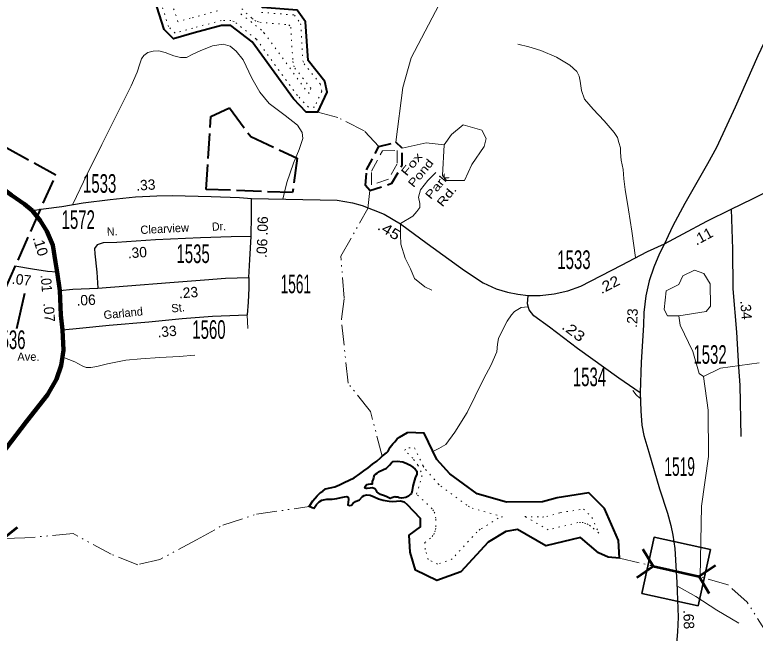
# Model space of a CAD drawing. Extents: x 653420 to 675848, y 267456 to 310154.
# Drawn here: x 665322 to 667110, y 283897 to 285390 of the extents above; entities that cross this region are included whole.
import ezdxf
from ezdxf.enums import TextEntityAlignment as Align

# ---------------------------------------------------------------- set-up
doc = ezdxf.new("R2010")
doc.units = 0
doc.header["$LTSCALE"] = 10
for name, pattern in [('DASH_DOUBLE_DOT', [9.2, 5, -1.2, 0.3, -1.2, 0.3, -1.2]), ('DOTTED', [1.5, 0.3, -1.2]), ('LONG_DASHED', [7.5, 6, -1.5]), ('MEDIUM_DASHED', [4.5, 3, -1.5])]:
    doc.linetypes.add(name, pattern=pattern)
for name, color, linetype, lineweight in [('10', 7, 'Continuous', 40), ('11', 7, 'Continuous', 40), ('17', 7, 'Continuous', 40), ('29', 7, 'Continuous', 120), ('31', 7, 'Continuous', 25), ('32', 7, 'Continuous', 25), ('35', 7, 'Continuous', 13), ('48', 7, 'LONG_DASHED', 40), ('49', 7, 'LONG_DASHED', 40), ('50', 7, 'Continuous', 13), ('59', 7, 'Continuous', 13), ('60', 7, 'Continuous', 13), ('61', 7, 'DOTTED', 13), ('8', 7, 'Continuous', 25)]:
    doc.layers.add(name, color=color, linetype=linetype, lineweight=lineweight)

msp = doc.modelspace()

# ---------------------------------------------------------------- linework, layer by layer
at = {"layer": '11'}
msp.add_line((665327.61, 284632.15), (665346.32, 284717.42), dxfattribs=at)
at = {"layer": '29'}
for points in [[(665364.26, 284917.6), (665345.86, 284932.94), (665314.51, 284954.77), (665247.73, 285003.18), (665097.12, 285104.79), (665036.68, 285145.11)], [(665424.92, 284768.26), (665420.83, 284792.47), (665414.01, 284833.38), (665399.36, 284867.14), (665384.03, 284893.05), (665364.26, 284917.6)], [(665437.52, 284629.49), (665433.78, 284664.95), (665431.39, 284724.61), (665424.92, 284768.26)], [(665353.2, 283535.43), (665340.07, 283573.28), (665319.63, 283629.21), (665303.27, 283687.18), (665285.2, 283780.62), (665240.56, 284023.42), (665235.11, 284086.85), (665234.75, 284130.11), (665242.26, 284193.25), (665257.94, 284248.49), (665278.39, 284298.96), (665301.56, 284343.98), (665350.98, 284408.09), (665401.42, 284472.2), (665423.23, 284510.39), (665434.14, 284543.13), (665439.59, 284579.96), (665437.52, 284629.49)]]:
    msp.add_lwpolyline(points, dxfattribs=at)
at = {"layer": '31', "lineweight": 35}
msp.add_lwpolyline([(667001.65, 284098.92), (666971.95, 283963.16), (666836.09, 283992.89), (666865.79, 284128.65)], close=True, dxfattribs=at)
at = {"layer": '32'}
for points in [[(667474.82, 286209.74), (667465.45, 286180.28), (667447.04, 286105.6), (667428.98, 286025.47), (667409.56, 285949.42), (667374.46, 285825.98), (667345.83, 285727.08), (667333.9, 285691.96), (667323.34, 285667.07), (667296.75, 285623.42), (667232.69, 285511.56), (667183.61, 285425.97), (667160.78, 285385.73), (667115.79, 285290.59), (667061.61, 285167.14), (667016.28, 285069.62), (666994.81, 285029.72), (666939.94, 284934.58), (666910.63, 284880.01), (666899.39, 284856.48), (666891.04, 284837.22)], [(667051.77, 284920.43), (667102.88, 284945.32), (667241.25, 285015.91), (667326.11, 285057.51), (667427.32, 285109.69), (667468.9, 285130.15)], [(665364.26, 284917.6), (665392.09, 284921.79), (665435.71, 284927.25), (665487.51, 284935.77), (665552.27, 284943.95), (665613.95, 284950.09), (665665.07, 284953.16), (665702.56, 284953.84), (665796.62, 284951.46), (665864.43, 284948.39), (665894.08, 284946.68)], [(665892.72, 284854.95), (665893.74, 284906.1), (665894.08, 284946.68)], [(665894.08, 284946.68), (666100.95, 284942.25), (666137.41, 284936.11), (666160.98, 284929.48), (666214.09, 284908.83), (666253.62, 284884.96), (666318.03, 284837.9), (666408, 284772.43), (666452.65, 284742.76), (666484.68, 284728.44), (666511.95, 284720.25), (666536.48, 284715.14), (666561.36, 284712.41)], [(666891.04, 284837.22), (666935.89, 284860.75), (666992.81, 284891.44), (667051.77, 284920.43)], [(667051.77, 284920.43), (667055.18, 284824.31), (667055.87, 284727.95), (667064.64, 284624.02), (667069.46, 284539.36), (667072.72, 284496), (667074.79, 284371.76)], [(665892.72, 284854.95), (665845.01, 284853.93), (665771.06, 284851.54), (665662, 284846.43), (665568.96, 284840.29), (665535.57, 284839.27), (665521.59, 284834.15), (665515.12, 284825.97), (665515.8, 284812.67), (665520.57, 284768.68), (665522.62, 284730.14)], [(665887.61, 284755.72), (665889.99, 284799.03), (665892.72, 284854.95)], [(666561.36, 284712.41), (666590.67, 284712.07), (666624.75, 284716.16), (666657.12, 284723.66), (666688.82, 284734.57), (666786.97, 284785.39), (666850.02, 284818.12), (666891.04, 284837.22)], [(666891.04, 284837.22), (666878.64, 284813.69), (666864.67, 284780.95), (666854.1, 284747.53), (666845.92, 284711.73), (666841.15, 284671.49), (666839.79, 284640.46), (666834.68, 284551.45), (666831.95, 284477.45)], [(665424.92, 284768.26), (665401.29, 284770.04), (665364.83, 284775.84), (665322.57, 284782.66)], [(665522.62, 284730.14), (665594.52, 284735.26), (665696.76, 284743.44), (665780.26, 284749.92), (665831.38, 284754.01), (665887.61, 284755.72)], [(665887.61, 284755.72), (665887.27, 284729.8), (665885.56, 284696.38), (665883.52, 284665.35)], [(665431.39, 284724.61), (665462.3, 284727.07), (665522.62, 284730.14)], [(666831.95, 284477.45), (666780.49, 284512.92), (666680.98, 284584.19), (666613.5, 284635.34), (666575.67, 284662.96), (666563.75, 284677.97), (666560.34, 284691.95), (666561.36, 284712.41)], [(665437.52, 284629.49), (665478.31, 284633.64), (665550.56, 284640.8), (665645.64, 284648.98), (665726.75, 284656.48), (665799.68, 284662.28), (665883.52, 284665.35)], [(666831.95, 284477.45), (666833.85, 284433.54), (666835.92, 284399.47), (666841.08, 284374), (666853.11, 284334.08), (666879.08, 284245.29), (666897.65, 284186.44), (666906.42, 284156.5), (666910.89, 284133.79), (666916.05, 284101.1), (666918.87, 284045.9), (666920.35, 284019.53), (666923.45, 283935.91), (666922.24, 283900.12), (666919.49, 283871.9), (666908.49, 283836.79), (666892.84, 283795.5), (666862.57, 283747.32), (666824.4, 283693.98), (666731.71, 283565.61), (666684.76, 283496.44), (666668.94, 283471.32)]]:
    msp.add_lwpolyline(points, dxfattribs=at)
at = {"layer": '35'}
msp.add_line((665884.79, 284632.78), (665883.52, 284665.35), dxfattribs=at)
for points in [[(665969.1, 284944.5), (665979, 284985.04), (665995.21, 285031.45), (666008.51, 285064.46), (666017.48, 285091.33), (666016.2, 285105.93), (666004.56, 285123.55), (665975.18, 285146.59), (665936.65, 285175.68), (665913.93, 285203.03), (665894.29, 285237.09), (665873.98, 285280.86), (665856.81, 285302.12), (665842.13, 285314.25), (665825.65, 285319.05), (665799.41, 285314.66), (665769.6, 285302.97), (665752.55, 285294.91), (665736.56, 285286.76), (665722.55, 285287.05), (665706.16, 285290.44), (665685.6, 285298.8), (665669.84, 285302.78), (665656.42, 285302.45), (665643.55, 285299.06), (665633.63, 285291.34), (665628.59, 285283.52), (665624.07, 285271.43), (665617.56, 285251.44), (665603.46, 285218.21), (665569.11, 285149.43), (665532.85, 285077.03), (665497.22, 285005.23), (665462.18, 284932.8)], [(666821.04, 284803.77), (666811.98, 284867.21), (666803.46, 284918.92), (666795.47, 284967.96), (666792.81, 284993.55), (666790.68, 285016.47), (666785.88, 285038.86), (666784.29, 285057.52), (666784.29, 285068.71), (666780.56, 285081.51), (666777.36, 285093.77), (666769.37, 285105.49), (666745.4, 285134.28), (666718.92, 285162.23), (666697.49, 285186.51), (666690.06, 285207.21), (666687.54, 285229.75), (666684.44, 285241.89), (666679.49, 285252.84), (666662.37, 285268.01), (666629.98, 285287.4), (666592.1, 285303.67), (666563.39, 285312.68), (666536.52, 285318.67)], [(666253.83, 284886.12), (666283.35, 284903.99), (666292.68, 284915.16), (666299.96, 284924.94), (666300.53, 284934.68), (666296.81, 284949.33), (666301.58, 284967.64), (666319.78, 284989.69), (666338.6, 285009.23)], [(666329.43, 284724.75), (666312.29, 284733.1), (666287.67, 284753.6), (666277.66, 284776.67), (666264.6, 284802.12), (666254.46, 284836.16), (666253.59, 284858.73), (666253.83, 284886.12)], [(666331.74, 284335.68), (666345.72, 284342.58), (666363.3, 284352.51), (666384.94, 284381.99), (666414.29, 284429.9), (666433.33, 284469.13), (666454.83, 284512.02), (666471.57, 284543.31), (666485.84, 284575.8), (666487.46, 284594.73), (666490.36, 284608.2), (666499.32, 284628.37), (666510.68, 284649.9), (666521.49, 284665.83), (666528.73, 284673.84), (666545.08, 284683.19), (666560.58, 284685.16)], [(665437.96, 284563.03), (665467.65, 284551.68), (665485.14, 284542.18), (665494.81, 284538.32), (665505.78, 284538.09), (665520.46, 284540.83), (665546.2, 284547), (665590.27, 284555.83), (665626.31, 284559.35), (665672.71, 284562.65), (665719.08, 284564.74), (665757.19, 284568.15)], [(666813.93, 284483.14), (666822.56, 284472.08), (666831.16, 284463.93)], [(667070.17, 283921.01), (667017.42, 283952.16), (666966.43, 283985.77), (666920.44, 284010.87)]]:
    msp.add_lwpolyline(points, dxfattribs=at)
at = {"layer": '48'}
msp.add_lwpolyline([(665992.78, 284960.58), (665784.34, 284968.31), (665795.92, 285144.07), (665840.31, 285165.32), (665892.42, 285095.79), (666004.36, 285043.64)], close=True, dxfattribs=at)
msp.add_lwpolyline([(665208.48, 284523.65), (665421.51, 285003.08), (665145.52, 285153.73)], dxfattribs=at)
at = {"layer": '49'}
msp.add_lwpolyline([(665992.78, 284960.58), (665784.34, 284968.31), (665795.92, 285144.07), (665840.31, 285165.32), (665892.42, 285095.79), (666004.36, 285043.64)], close=True, dxfattribs=at)
msp.add_lwpolyline([(665208.48, 284523.65), (665421.51, 285003.08), (665145.52, 285153.73)], dxfattribs=at)
at = {"layer": '50', "lineweight": 53}
for p, q in [((665328.52, 284152.08), (665291.16, 284122.24)), ((666823.62, 284031.63), (666863.29, 284058.34)), ((667014.12, 284060.18), (666974.45, 284033.47)), ((666998.96, 283992.41), (666974.45, 284033.47))]:
    msp.add_line(p, q, dxfattribs=at)
msp.add_lwpolyline([(666838.78, 284099.4), (666863.29, 284058.34), (666974.45, 284033.47)], dxfattribs=at)
at = {"layer": '59'}
for points in [[(666242.38, 285082.03), (666259.12, 285214.66), (666278.94, 285286.25), (666439.25, 285591.91), (666631.25, 286120.88), (666666.62, 286152.16), (666785.5, 286208.69), (666863.81, 286257.03), (666911.69, 286324.03), (666972.31, 286377.78), (667063.44, 286415.88), (667147, 286470.16), (667192.06, 286544.19), (667234.44, 286679.31), (667251.81, 286706.94), (667378, 286824.31), (667407.88, 286933.69)], [(666257.56, 285067.69), (666315.81, 285080.47), (666359.06, 285075.59)], [(666985.12, 284516.53), (666974.75, 284523.75), (666959.25, 284577.09), (666928.44, 284640.72), (666925.69, 284662.78)], [(666985.12, 284516.53), (667025.69, 284536.69), (667119.56, 284549.75)], [(666976.89, 284033.23), (666979.69, 284203.66), (666996.75, 284323.31), (666995.81, 284435.34), (666985.12, 284516.53)]]:
    msp.add_lwpolyline(points, dxfattribs=at)
at = {"layer": '59', "linetype": 'DASH_DOUBLE_DOT'}
for points in [[(666201.5, 285071.88), (666165.81, 285109.59), (666102.12, 285141.94), (666053.69, 285154.94)], [(666209.55, 284323.93), (666180.75, 284432.31), (666126.81, 284500.44), (666110.69, 284654.78), (666117.69, 284705.62), (666109.44, 284806.81), (666174.69, 284922.44), (666179.56, 284965.34)], [(665761.38, 284122.06), (665672.38, 284074.91), (665619.06, 284062.03), (665555.31, 284087.34), (665463.56, 284137.25), (665346.88, 284126.69), (665285.81, 284124.88), (665234.75, 284130.11), (665143.56, 284145.91), (664950.31, 284205.97), (664886.94, 284208.28)], [(665761.38, 284122.06), (665824.5, 284157.75), (665905.56, 284184.03), (666033.33, 284202.75)], [(666976.89, 284033.23), (666918.87, 284045.9), (666782.44, 284077.78)], [(667704.75, 283652.56), (667628.56, 283647.16), (667573.12, 283588.31), (667542.94, 283541.94), (667499.94, 283496.84), (667419.19, 283452.53), (667330.5, 283434.38), (667276.81, 283436.5), (667233.56, 283448.38), (667200.31, 283484.09), (667177.19, 283552.56), (667176.88, 283605.56), (667188.75, 283702.31), (667185.69, 283771.38), (667170.19, 283823.72), (667162.56, 283826.88), (667141.81, 283890.28), (667090.62, 283971.38), (667044.25, 284013.31), (666976.89, 284033.23)]]:
    msp.add_lwpolyline(points, dxfattribs=at)
at = {"layer": '60', "linetype": 'MEDIUM_DASHED', "lineweight": 40}
for p in [(666201.5, 285071.88), (666257.56, 285067.69)]:
    msp.add_line(p, (666242.38, 285082.03), dxfattribs=at)
at = {"layer": '60', "lineweight": 40}
msp.add_line((666043.89, 284198.21), (666033.33, 284202.75), dxfattribs=at)
for points in [[(665755.25, 285346.16), (665705.88, 285332.19), (665682.75, 285354.69), (665659.56, 285428.16), (665613.56, 285481.12), (665605.94, 285512.28), (665623.31, 285562.91), (665623.31, 285595.91), (665602.56, 285644.34), (665605, 285674.31), (665622.38, 285702.94), (665622.38, 285755.94), (665609.25, 285822.22)], [(666053.69, 285154.94), (666076.25, 285203.47), (666071.06, 285228.59), (666030.19, 285279.44), (666024.44, 285372.56), (666004, 285400.97), (665920.19, 285407.75), (665876.56, 285448.62), (665863.5, 285490.91), (665787, 285533.5), (665753.75, 285574.19)], [(666053.69, 285154.94), (666025.94, 285154.53), (665995.12, 285187.19), (665895.19, 285324.25), (665844.25, 285364.31), (665821.12, 285363.78), (665755.25, 285346.16)], [(666209.55, 284323.93), (666212.34, 284326.52), (666219.35, 284332.16), (666223.54, 284336.46), (666228.61, 284345.82), (666234.83, 284353.92), (666239.98, 284359.06), (666245.53, 284365.99), (666251.24, 284370.2), (666270.13, 284381.38)], [(666782.44, 284077.78), (666779.69, 284120.81), (666746.19, 284197.53), (666707.75, 284235.34), (666631.56, 284223.94), (666596.25, 284213.66), (666509.69, 284213.47), (666438.62, 284232.94), (666372.19, 284281.31), (666341.44, 284315.97), (666310.62, 284379.59), (666270.13, 284381.38)], [(666033.33, 284202.75), (666041.47, 284216.39), (666052.49, 284228.75), (666060.52, 284236.45), (666065.9, 284240.08), (666072.27, 284245.16), (666083.71, 284247.86), (666095.14, 284250.57), (666106.06, 284255.1), (666117.35, 284260.83), (666129.55, 284266.5), (666141.72, 284271.57), (666155.05, 284281.4), (666164.59, 284288.72), (666175.36, 284296.27), (666186.19, 284305.03), (666196.65, 284312.3), (666205.29, 284319.97), (666209.55, 284323.93)], [(666043.89, 284198.21), (666050.46, 284207.19), (666056.94, 284214.37), (666063.23, 284217.95), (666075.58, 284220.61), (666088.41, 284220.83), (666099.75, 284221.73), (666110.58, 284224.47), (666118.3, 284226.17), (666123.53, 284227.09), (666127.4, 284225.08), (666127.71, 284219.35), (666127.08, 284213.06), (666126.74, 284206.46), (666130.02, 284205.08), (666135.24, 284205.71), (666139.16, 284210.62), (666145.2, 284215.11), (666154.23, 284218.55), (666161.7, 284227.18), (666166.1, 284229.66), (666172.27, 284230.83), (666179.86, 284230.13), (666190.01, 284225.68), (666200.48, 284221.52), (666211.3, 284218.24), (666226.12, 284215.65), (666234.64, 284215.19), (666243.82, 284215.61), (666253.63, 284216.3), (666262.13, 284213.89), (666269.71, 284207.21)], [(666782.44, 284077.78), (666754.44, 284080.38), (666731.56, 284090.84), (666688.25, 284127.75), (666604.44, 284107.5), (666535.56, 284146.94), (666507.81, 284142.5), (666464.88, 284116.41), (666399.31, 284044.75), (666340.81, 284023.97), (666289.88, 284049.03), (666277.12, 284092.31), (666274.38, 284133.38), (666302.06, 284153.81), (666301.81, 284173.81), (666269.71, 284207.21)]]:
    msp.add_lwpolyline(points, dxfattribs=at)
at = {"layer": '60'}
for points in [[(666359.06, 285075.59), (666376.75, 285101.22), (666404.5, 285124.62), (666450.19, 285111.69), (666460.56, 285091.47), (666455.69, 285071.56), (666425.5, 285028.22), (666407.88, 284989.56), (666364.88, 284989.47), (666354.5, 285001.69)], [(666925.69, 284662.78), (666991.56, 284673.41), (667001.62, 284686.19), (667001.31, 284740.22), (666986.06, 284765.53), (666962.88, 284773), (666935.12, 284759.59), (666925.12, 284738.78), (666894.94, 284723.44), (666890.06, 284678.53), (666897.69, 284663.38)]]:
    msp.add_lwpolyline(points, close=True, dxfattribs=at)
at = {"layer": '60', "linetype": 'MEDIUM_DASHED', "lineweight": 40}
for points in [[(666179.56, 284965.34), (666169.19, 284977.56), (666171.62, 285015.5), (666201.5, 285071.88)], [(666179.56, 284965.34), (666232.56, 284983.22), (666257.88, 285026.69), (666257.56, 285067.69)]]:
    msp.add_lwpolyline(points, dxfattribs=at)
at = {"layer": '60', "lineweight": 40}
msp.add_lwpolyline([(666202.28, 284287.26), (666219.58, 284295.44), (666227.28, 284302.55), (666231.83, 284308.03), (666235.67, 284311.44), (666245.46, 284311.82), (666258.81, 284310.21), (666268.4, 284306.7), (666275.53, 284303.01), (666283.5, 284297.77), (666289.05, 284292.96), (666292.76, 284287.95), (666292.69, 284280.73), (666288.57, 284271.92), (666285.85, 284260.63), (666283.23, 284251.44), (666281.5, 284241.6), (666280.2, 284234.15), (666277.03, 284231.91), (666272.53, 284227.63), (666266.56, 284224.34), (666261.32, 284223.41), (666255.51, 284223.12), (666250.36, 284223.99), (666246.76, 284225.09), (666242.21, 284225.63), (666239.47, 284225.77), (666237, 284225.3), (666232.33, 284223.44), (666228.31, 284222.45), (666222.02, 284224.89), (666218.77, 284226.87), (666212.18, 284229.32), (666205, 284232.11), (666199.37, 284235.42), (666197.33, 284237.33), (666195.66, 284240.43), (666191.63, 284245.16), (666185.97, 284247.86), (666180.41, 284246.65), (666173.35, 284245.82), (666170.31, 284245.99), (666167.92, 284247.01), (666167.4, 284248.85), (666168.78, 284251.78), (666170.42, 284254.1), (666172.95, 284255.78), (666176.06, 284256.82), (666181.6, 284257.73), (666185.86, 284257.5), (666185.84, 284262.92), (666187.96, 284268.52), (666189.41, 284272.96), (666190.9, 284278), (666193.2, 284281.19), (666196.98, 284283.39), (666201.13, 284286.55)], close=True, dxfattribs=at)
at = {"layer": '61'}
for points in [[(665918.06, 285395.75), (665997.38, 285389.28), (666012.44, 285368.28), (666018, 285278.69), (666020.69, 285271.78), (666059.69, 285223.25), (666063.5, 285204.97), (666045.81, 285167.03), (666031.12, 285166.78), (666004.5, 285194.97), (665905, 285331.44), (665851.81, 285373.91), (665844.25, 285376.5), (665820.81, 285375.97), (665752.12, 285357.94), (665709.31, 285345.84), (665693.38, 285361.28), (665671.25, 285431.81)], [(665811.69, 285399.12), (665745.81, 285381.5), (665716.25, 285373.12), (665694.44, 285439.16)], [(665848.56, 285425.12), (665895.19, 285381.06), (665901.88, 285376.06), (665907.69, 285373.38), (665913.88, 285371.72), (665984.19, 285365.88), (665988.62, 285359.78), (665993.69, 285277.16), (665995.81, 285266.91), (665998.5, 285261.16), (666037, 285212.56), (666033.12, 285200.25), (666023.38, 285210.59), (665924.75, 285345.81), (665917.81, 285353), (665866.94, 285393.06)]]:
    msp.add_lwpolyline(points, dxfattribs=at)
at = {"layer": '61', "linetype": 'MEDIUM_DASHED'}
msp.add_lwpolyline([(666183.5, 284979.53), (666183.62, 285012.09), (666209.75, 285061.34), (666245.44, 285062.38), (666245.69, 285029.94), (666224.38, 284993.31)], close=True, dxfattribs=at)
at = {"layer": '61'}
for points in [[(666343.06, 284063.62), (666320.44, 284074.78), (666313.31, 284098.81), (666312.12, 284115.81), (666323.81, 284124.34), (666330.12, 284130.28), (666333.81, 284135.5), (666336.44, 284141.28), (666338.12, 284147.47), (666338.69, 284153.81), (666338.38, 284174.34), (666336.12, 284186.31), (666333.5, 284192.09), (666329.81, 284197.31), (666292.19, 284232.75), (666305.27, 284274.54), (666303.49, 284286.57), (666295.47, 284302.4), (666286.88, 284314.06), (666283.19, 284319.28), (666272.62, 284329.56), (666263.38, 284339.12), (666273.44, 284344.62), (666287.25, 284344), (666308.5, 284300.03), (666314.06, 284291.69), (666344.81, 284257.03), (666350.62, 284251.75), (666417.06, 284203.38), (666426.12, 284198.56), (666500, 284178.19), (666489.56, 284174.19), (666445.88, 284147.66), (666437.88, 284141.09), (666378.5, 284076.16)], [(666732.06, 284138.47), (666711.94, 284155.56), (666706.56, 284159.44), (666700.75, 284162.09), (666694.62, 284163.78), (666688.25, 284164.31), (666681.94, 284163.78), (666610, 284146.47), (666553.69, 284178.66), (666596.31, 284177.09), (666606.44, 284178.53), (666639.44, 284188.12), (666695.12, 284196.47), (666715.5, 284176.41)]]:
    msp.add_lwpolyline(points, close=True, dxfattribs=at)

# ---------------------------------------------------------------- texts
at = {"layer": '10'}
for s, width, p in [('Fox', 1.4, (666288, 285022.9)), ('Pond', 1.25, (666309.98, 285001.39)), ('Park', 1.3, (666349.22, 284970.3)), ('Rd.', 1.35, (666372.34, 284946.07))]:
    msp.add_text(s, height=20, rotation=50.469, dxfattribs=dict(at, width=width)).set_placement(p, align=Align.CENTER)
at = {"layer": '11', "width": 0.95}
for s, rotation, p in [('N.', 2.966, (665557.96, 284856.91)), ('Dr.', 2.834, (665815.71, 284868.98))]:
    msp.add_text(s, height=20, rotation=rotation, dxfattribs=at).set_placement(p, align=Align.CENTER)
at = {"layer": '11'}
for s, rotation, p in [('Clearview', 2.966, (665684.72, 284863.48)), ('Garland', 5.579, (665585.05, 284659.62)), ('St.', 5.579, (665717.41, 284672.55)), ('Ave.', 0.035, (665355.32, 284554.53))]:
    msp.add_text(s, height=20, rotation=rotation, dxfattribs=at).set_placement(p, align=Align.CENTER)
at = {"layer": '17'}
for s, rotation, p in [('.33', 3.436, (665639.36, 284966.65)), ('.06', 88.855, (665933.23, 284879.98)), ('.06', 87.209, (665931.34, 284825.65)), ('.30', 3.775, (665618.94, 284803.5)), ('.07', 353.237, (665337.4, 284738.08)), ('.23', 4.437, (665742.57, 284706.88)), ('.06', 2.913, (665495.12, 284688.69)), ('.34', 274.824, (667075.29, 284676.19)), ('.07', 274.629, (665393.17, 284670.21)), ('.23', 87.486, (666825.51, 284657.18)), ('.33', 5.285, (665691.03, 284613.01)), ('.68', 272.12, (666936.91, 283929.49))]:
    msp.add_text(s, height=25, rotation=rotation, dxfattribs=at).set_placement(p, align=Align.CENTER)
for s, rotation, width, p in [('.45', 328.876, 1.2, (666219.64, 284858.75)), ('.11', 28.336, 1.05, (666989.27, 284844.09)), ('.10', 287.242, 1.05, (665372.48, 284828.09)), ('.01', 274.649, 0.9, (665386.4, 284740.45)), ('.22', 27.37, 1.15, (666762.03, 284727.43)), ('.23', 322.836, 1.25, (666663.85, 284615.99))]:
    msp.add_text(s, height=25, rotation=rotation, dxfattribs=dict(at, width=width)).set_placement(p, align=Align.CENTER)
at = {"layer": '8'}
for s, width, p in [('1533', 0.6, (665527.26, 284960.15)), ('1572', 0.6, (665475.57, 284872.9)), ('1535', 0.6, (665752.92, 284790.57)), ('1533', 0.6, (666672.16, 284776.11)), ('1561', 0.55, (666000.75, 284717.57)), ('1560', 0.6, (665791.09, 284607.57)), ('1536', 0.6, (665308.14, 284582.9)), ('1532', 0.6, (667000.68, 284547.26)), ('1534', 0.6, (666709.72, 284493.18)), ('1519', 0.55, (666927.36, 284276.69))]:
    msp.add_text(s, height=45, dxfattribs=dict(at, width=width)).set_placement(p, align=Align.CENTER)

doc.saveas('drawing.dxf')
